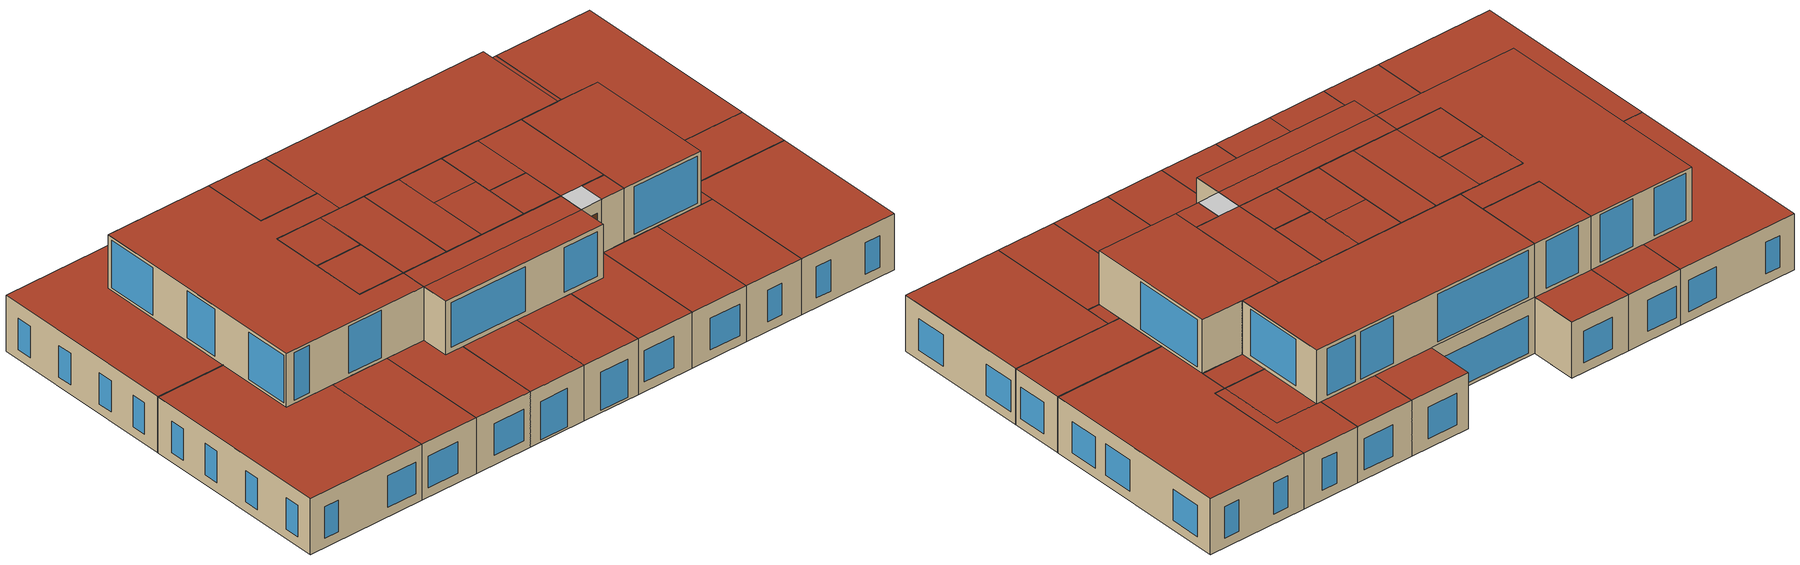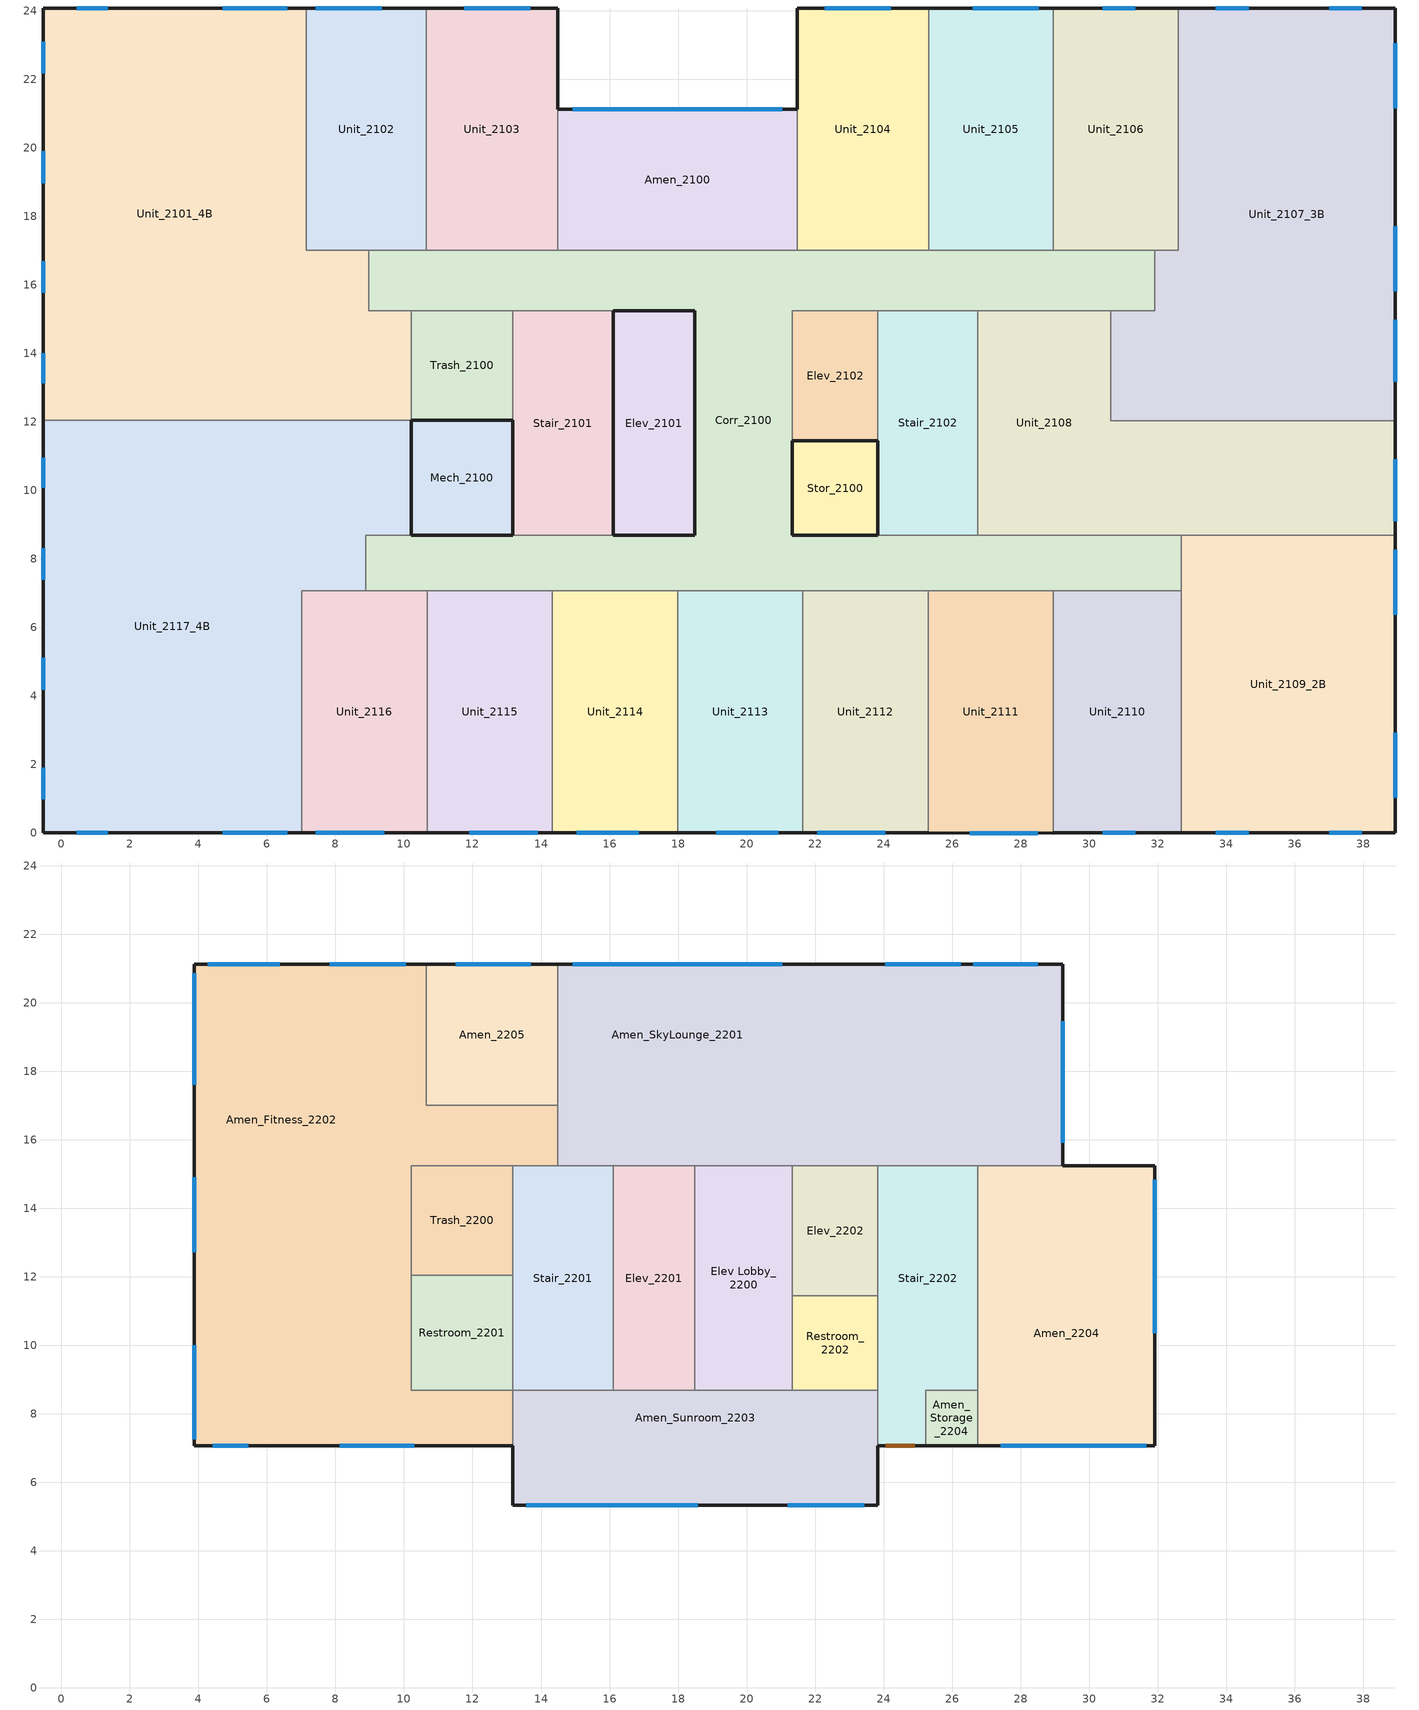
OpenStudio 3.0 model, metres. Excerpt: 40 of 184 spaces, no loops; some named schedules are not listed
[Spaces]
Unit_2117_4B
 floor adiabatic (Interior Ceiling): 10.21,12.05 10.21,8.69 8.88,8.69 8.88,7.07 7.01,7.07 7.01,0 -0.53,0 -0.53,12.05 z61.49
 wall outside: -0.53,12.05 -0.53,0 7.01,0 / 10.21,8.69 10.21,12.05 z61.49:65
 wall to Unit_2116: 7.01,0 7.01,7.07 8.88,7.07 z61.49:65
 wall to Unit_2101_4B: 10.21,12.05 -0.53,12.05 z61.49:65
 wall to Corr_2100: 8.88,7.07 8.88,8.69 10.21,8.69 z61.49:65
 window (SEC-2015 Glazing - Fixed Metal Frame - N): -0.53,1.91 -0.53,0.98 / -0.53,5.11 -0.53,4.18 / -0.53,8.32 -0.53,7.39 / -0.53,10.95 -0.53,10.07 z62.1:64.06
 window: 4.72,0 6.6,0 / 0.44,0 1.36,0 z62.1:64.06
 ceiling adiabatic (Interior Ceiling): 8.88,7.07 8.88,8.69 10.21,8.69 10.21,12.05 3.87,12.05 3.87,7.07 z65
 roof outside: 7.01,0 7.01,7.07 3.87,7.07 3.87,12.05 -0.53,12.05 -0.53,0 z65
Unit_2116
 floor adiabatic (Interior Ceiling): 10.68,7.07 10.68,0 7.01,0 7.01,7.07 z61.49
 wall outside: 7.01,0 10.68,0 z61.49:65
 wall to Unit_2115: 10.68,0 10.68,7.07 z61.49:65
 wall to Corr_2100: 10.68,7.07 8.88,7.07 z61.49:65
 window: 7.43,0 9.43,0 z62.1:64.06
 roof outside: 10.68,0 10.68,7.07 7.01,7.07 7.01,0 z65
Unit_2115
 floor adiabatic (Interior Ceiling): 14.33,7.07 14.33,0 10.68,0 10.68,7.07 z61.49
 wall outside: 10.68,0 14.33,0 z61.49:65
 wall to Corr_2100: 14.33,7.07 10.68,7.07 z61.49:65
 wall to Unit_2114: 14.33,0 14.33,7.07 z61.49:65
 window: 11.91,0 13.91,0 z62.1:64.06
 ceiling adiabatic (Interior Ceiling): 14.33,5.33 14.33,7.07 13.17,7.07 13.17,5.33 z65
 roof outside: 14.33,0 14.33,5.33 13.17,5.33 13.17,7.07 10.68,7.07 10.68,0 z65
Unit_2114
 floor adiabatic (Interior Ceiling): 18,7.07 18,0 14.33,0 14.33,7.07 z61.49
 wall outside: 14.33,0 18,0 z61.49:65
 wall to Corr_2100: 18,7.07 14.33,7.07 z61.49:65
 wall to Unit_2113: 18,0 18,7.07 z61.49:65
 window: 15.05,0 16.85,0 z61.66:64.04
 ceiling adiabatic (Interior Ceiling): 18,5.33 18,7.07 14.33,7.07 14.33,5.33 z65
 roof outside: 18,0 18,5.33 14.33,5.33 14.33,0 z65
Unit_2113
 floor adiabatic (Interior Ceiling): 21.64,7.07 21.64,0 18,0 18,7.07 z61.49
 wall outside: 18,0 21.64,0 z61.49:65
 wall to Unit_2112: 21.64,0 21.64,7.07 z61.49:65
 wall to Corr_2100: 21.64,7.07 18,7.07 z61.49:65
 window: 19.11,0 20.92,0 z61.66:64.04
 ceiling adiabatic (Interior Ceiling): 21.64,5.33 21.64,7.07 18,7.07 18,5.33 z65
 roof outside: 21.64,0 21.64,5.33 18,5.33 18,0 z65
Unit_2112
 floor adiabatic (Interior Ceiling): 25.3,7.07 25.3,0 21.64,0 21.64,7.07 z61.49
 wall outside: 21.64,0 25.3,0 z61.49:65
 wall to Unit_2111: 25.3,0 25.3,7.07 z61.49:65
 wall to Corr_2100: 25.3,7.07 21.64,7.07 z61.49:65
 window: 22.06,0 24.04,0 z62.1:64.06
 ceiling adiabatic (Interior Ceiling): 23.83,5.33 23.83,7.07 21.64,7.07 21.64,5.33 z65
 roof outside: 25.3,0 25.3,7.07 23.83,7.07 23.83,5.33 21.64,5.33 21.64,0 z65
Unit_2111
 floor adiabatic (Interior Ceiling): 28.96,7.07 28.96,0 25.3,0 25.3,7.07 z61.49
 wall outside: 25.3,0 28.96,0 z61.49:65
 wall to Unit_2110: 28.96,0 28.96,7.07 z61.49:65
 wall to Corr_2100: 28.96,7.07 25.3,7.07 z61.49:65
 window: 26.51,0 28.49,0 z62.1:64.06
 roof outside: 28.96,0 28.96,7.07 25.3,7.07 25.3,0 z65
Unit_2110
 floor adiabatic (Interior Ceiling): 32.69,7.07 32.69,0 28.96,0 28.96,7.07 z61.49
 wall outside: 28.96,0 32.69,0 z61.49:65
 wall to Corr_2100: 32.69,7.07 28.96,7.07 z61.49:65
 wall to Unit_2109_2B: 32.69,0 32.69,7.07 z61.49:65
 window: 30.39,0 31.35,0 z62.1:64.06
 roof outside: 28.96,0 32.69,0 32.69,7.07 28.96,7.07 z65
Unit_2109_2B
 floor adiabatic (Interior Ceiling): 38.94,8.69 38.94,0 32.69,0 32.69,8.69 z61.49
 wall outside: 32.69,0 38.94,0 38.94,8.69 z61.49:65
 wall to Corr_2100: 32.69,8.69 32.69,7.07 z61.49:65
 wall to Unit_2108: 38.94,8.69 32.69,8.69 z61.49:65
 window: 38.94,6.37 38.94,8.27 / 38.94,1.03 38.94,2.93 / 33.7,0 34.65,0 / 37,0 37.96,0 z62.1:64.06
 roof outside: 38.94,0 38.94,8.69 32.69,8.69 32.69,0 z65
Corr_2100
 floor adiabatic (Interior Ceiling): 31.92,17.01 31.92,15.25 21.34,15.25 21.34,8.69 32.69,8.69 32.69,7.07 8.88,7.07 8.88,8.69 18.48,8.69 18.48,15.24 8.97,15.24 8.97,17.01 z61.49
 wall outside: 13.17,8.69 10.21,8.69 / 16.1,15.24 18.48,15.24 18.48,8.69 16.1,8.69 / 23.83,8.69 21.34,8.69 21.34,11.44 z61.49:65
 wall to Stair_2101: 16.1,8.69 13.17,8.69 / 13.17,15.24 16.1,15.24 z61.49:65
 wall to Trash_2100: 10.21,15.24 13.17,15.24 z61.49:65
 wall to Unit_2101_4B: 8.97,17.01 8.97,15.24 10.21,15.24 z61.49:65
 wall to Unit_2102: 10.66,17.01 8.97,17.01 z61.49:65
 wall to Unit_2103: 14.48,17.01 10.66,17.01 z61.49:65
 wall to Amen_2100: 21.48,17.01 14.48,17.01 z61.49:65
 wall to Unit_2104: 25.31,17.01 21.48,17.01 z61.49:65
 wall to Unit_2105: 28.96,17.01 25.31,17.01 z61.49:65
 wall to Unit_2106: 31.92,17.01 28.96,17.01 z61.49:65
 wall to Unit_2107_3B: 30.63,15.25 31.92,15.25 31.92,17.01 z61.49:65
 wall to Unit_2108: 26.75,15.25 30.63,15.25 / 32.69,8.69 26.75,8.69 z61.49:65
 wall to Stair_2102: 23.83,15.25 26.75,15.25 / 26.75,8.69 23.83,8.69 z61.49:65
 wall to Elev_2102: 21.34,11.44 21.34,15.25 23.83,15.25 z61.49:65
 ceiling adiabatic (Interior Ceiling): 14.48,15.24 14.48,17.01 8.97,17.01 8.97,15.24 z65; 8.88,7.07 13.17,7.07 13.17,8.69 8.88,8.69 z65; 23.83,7.07 23.83,8.69 13.17,8.69 13.17,7.07 z65; 31.92,7.07 31.92,8.69 26.75,8.69 26.75,7.07 z65; 21.34,8.69 21.34,15.24 19.27,15.24 18.48,15.24 18.48,8.69 z65; 26.75,7.07 26.75,8.69 25.22,8.69 25.22,7.07 z65; 14.48,15.24 19.27,15.24 21.34,15.25 29.23,15.25 29.23,17.01 14.48,17.01 z65; 25.22,7.07 25.22,8.69 23.83,8.69 23.83,7.07 z65
 roof outside: 32.69,7.07 32.69,8.69 31.92,8.69 31.92,7.07 z65; 26.75,15.24 30.63,15.25 26.75,15.25 z65; 21.34,15.24 23.83,15.24 23.83,15.25 21.34,15.25 z65; 19.27,15.24 21.34,15.24 21.34,15.25 z65; 23.83,15.24 26.75,15.24 26.75,15.25 23.83,15.25 z65; 29.23,15.25 31.92,15.25 31.92,17.01 29.23,17.01 z65; 18.48,15.24 19.27,15.24 14.48,15.24 z65
Mech_2100
 floor adiabatic (Interior Ceiling): 13.17,12.05 13.17,8.69 10.21,8.69 10.21,12.05 z61.49
 wall adiabatic (Interior Ceiling): 13.17,8.69 13.17,12.05 10.21,12.05 10.21,8.69 13.17,8.69 z61.49:65
 ceiling adiabatic (Interior Ceiling): 13.17,8.69 13.17,12.05 10.21,12.05 10.21,8.69 z65
Stair_2101
 floor adiabatic (Interior Ceiling): 16.1,15.24 16.1,8.69 13.17,8.69 13.17,15.24 z61.49
 wall outside: 13.17,12.05 13.17,8.69 / 16.1,8.69 16.1,15.24 z61.49:65
 wall to Trash_2100: 13.17,15.24 13.17,12.05 z61.49:65
 ceiling adiabatic (Interior Ceiling): 13.17,8.69 16.1,8.69 16.1,15.24 13.17,15.24 z65
Elev_2101
 floor adiabatic (Interior Ceiling): 18.48,15.24 18.48,8.69 16.1,8.69 16.1,15.24 z61.49
 wall adiabatic (Interior Ceiling): 18.48,8.69 18.48,15.24 16.1,15.24 16.1,8.69 18.48,8.69 z61.49:65
 ceiling adiabatic (Interior Ceiling): 18.48,8.69 18.48,15.24 16.1,15.24 16.1,8.69 z65
Stor_2100
 floor adiabatic (Interior Ceiling): 23.83,11.44 23.83,8.69 21.34,8.69 21.34,11.44 z61.49
 wall adiabatic (Interior Ceiling): 23.83,8.69 23.83,11.44 21.34,11.44 21.34,8.69 23.83,8.69 z61.49:65
 ceiling adiabatic (Interior Ceiling): 23.83,8.69 23.83,11.44 21.34,11.44 21.34,8.69 z65
Stair_2102
 floor adiabatic (Interior Ceiling): 26.75,15.25 26.75,8.69 23.83,8.69 23.83,15.25 z61.49
 wall outside: 23.83,11.44 23.83,8.69 z61.49:65
 wall to Unit_2108: 26.75,8.69 26.75,15.25 z61.49:65
 wall to Elev_2102: 23.83,15.25 23.83,11.44 z61.49:65
 ceiling adiabatic (Interior Ceiling): 26.75,8.69 26.75,15.24 23.83,15.24 23.83,8.69 z65
 roof outside: 23.83,15.24 26.75,15.24 26.75,15.25 23.83,15.25 z65
Unit_2108
 floor adiabatic (Interior Ceiling): 30.63,15.25 30.63,12.03 38.94,12.03 38.94,8.69 26.75,8.69 26.75,15.25 z61.49
 wall outside: 38.94,8.69 38.94,12.03 z61.49:65
 wall to Unit_2107_3B: 38.94,12.03 30.63,12.03 30.63,15.25 z61.49:65
 window: 38.94,9.1 38.94,10.91 z62.1:64.06
 ceiling adiabatic (Interior Ceiling): 26.75,8.69 31.92,8.69 31.92,12.03 26.75,12.03 z65
 roof outside: 38.94,8.69 38.94,12.03 31.92,12.03 31.92,8.69 z65
Elev_2102
 floor adiabatic (Interior Ceiling): 23.83,15.25 23.83,11.44 21.34,11.44 21.34,15.25 z61.49
 wall outside: 21.34,11.44 23.83,11.44 z61.49:65
 ceiling adiabatic (Interior Ceiling): 23.83,11.44 23.83,15.24 21.34,15.24 21.34,11.44 z65
 roof outside: 21.34,15.24 23.83,15.24 23.83,15.25 21.34,15.25 z65
Unit_2107_3B
 floor adiabatic (Interior Ceiling): 38.94,24.08 38.94,12.03 30.63,12.03 30.63,15.25 31.92,15.25 31.92,17.01 32.61,17.01 32.61,24.08 z61.49
 wall outside: 38.94,12.03 38.94,24.08 32.61,24.08 z61.49:65
 wall to Unit_2106: 32.61,24.08 32.61,17.01 31.92,17.01 z61.49:65
 window: 38.94,21.15 38.94,23.05 / 37.96,24.08 37,24.08 / 38.94,13.17 38.94,14.98 / 38.94,15.81 38.94,17.71 / 34.65,24.08 33.7,24.08 z62.1:64.06
 ceiling adiabatic (Interior Ceiling): 31.92,12.03 31.92,15.24 30.63,15.24 30.63,12.03 z65
 roof outside: 38.94,12.03 38.94,24.08 32.61,24.08 32.61,17.01 31.92,17.01 31.92,12.03 z65
Unit_2101_4B
 floor adiabatic (Interior Ceiling): 7.15,24.08 7.15,17.01 8.97,17.01 8.97,15.24 10.21,15.24 10.21,12.05 -0.53,12.05 -0.53,24.08 z61.49
 wall outside: 7.15,24.08 -0.53,24.08 -0.53,12.05 z61.49:65
 wall to Trash_2100: 10.21,12.05 10.21,15.24 z61.49:65
 wall to Unit_2102: 8.97,17.01 7.15,17.01 7.15,24.08 z61.49:65
 window (SEC-2015 Glazing - Fixed Metal Frame - N): -0.53,14.01 -0.53,13.13 / -0.53,16.69 -0.53,15.76 / -0.53,23.1 -0.53,22.17 / -0.53,19.9 -0.53,18.97 z62.1:64.06
 window: 6.6,24.08 4.72,24.08 / 1.36,24.08 0.44,24.08 z62.1:64.06
 ceiling adiabatic (Interior Ceiling): 10.21,12.05 10.21,15.24 8.97,15.24 8.97,17.01 7.15,17.01 7.15,21.13 3.87,21.13 3.87,12.05 z65
 roof outside: 3.87,12.05 3.87,21.13 7.15,21.13 7.15,24.08 -0.53,24.08 -0.53,12.05 z65
Trash_2100
 floor adiabatic (Interior Ceiling): 13.17,15.24 13.17,12.05 10.21,12.05 10.21,15.24 z61.49
 wall outside: 10.21,12.05 13.17,12.05 z61.49:65
 ceiling adiabatic (Interior Ceiling): 13.17,12.05 13.17,15.24 10.21,15.24 10.21,12.05 z65
Unit_2102
 floor adiabatic (Interior Ceiling): 10.66,24.08 10.66,17.01 7.15,17.01 7.15,24.08 z61.49
 wall outside: 10.66,24.08 7.15,24.08 z61.49:65
 wall to Unit_2103: 10.66,17.01 10.66,24.08 z61.49:65
 window: 9.35,24.08 7.43,24.08 z62.1:64.06
 ceiling adiabatic (Interior Ceiling): 10.66,17.01 10.66,21.13 7.15,21.13 7.15,17.01 z65
 roof outside: 10.66,21.13 10.66,24.08 7.15,24.08 7.15,21.13 z65
Unit_2103
 floor adiabatic (Interior Ceiling): 10.66,24.08 14.48,24.08 14.48,17.01 10.66,17.01 z61.49
 wall outside: 14.48,21.13 14.48,24.08 10.66,24.08 z61.49:65
 wall to Amen_2100: 14.48,17.01 14.48,21.13 z61.49:65
 window: 13.68,24.08 11.75,24.08 z62.1:64.06
 ceiling adiabatic (Interior Ceiling): 14.48,17.01 14.48,21.13 10.66,21.13 10.66,17.01 z65
 roof outside: 14.48,21.13 14.48,24.08 10.66,24.08 10.66,21.13 z65
Amen_2100
 floor adiabatic (Interior Ceiling): 21.48,21.13 21.48,17.01 14.48,17.01 14.48,21.13 z61.49
 wall outside: 21.48,21.13 14.48,21.13 z61.49:65
 wall to Unit_2104: 21.48,17.01 21.48,21.13 z61.49:65
 window: 21.04,21.13 14.92,21.13 z61.69:64.05
 ceiling adiabatic (Interior Ceiling): 21.48,17.01 21.48,21.13 14.48,21.13 14.48,17.01 z65
Unit_2104
 floor adiabatic (Interior Ceiling): 25.31,24.08 25.31,17.01 21.48,17.01 21.48,24.08 z61.49
 wall outside: 25.31,24.08 21.48,24.08 21.48,21.13 z61.49:65
 wall to Unit_2105: 25.31,17.01 25.31,24.08 z61.49:65
 window: 24.21,24.08 22.29,24.08 z62.1:64.06
 ceiling adiabatic (Interior Ceiling): 25.31,17.01 25.31,21.13 21.48,21.13 21.48,17.01 z65
 roof outside: 21.48,21.13 25.31,21.13 25.31,24.08 21.48,24.08 z65
Unit_2105
 floor adiabatic (Interior Ceiling): 28.96,24.08 28.96,17.01 25.31,17.01 25.31,24.08 z61.49
 wall outside: 28.96,24.08 25.31,24.08 z61.49:65
 wall to Unit_2106: 28.96,17.01 28.96,24.08 z61.49:65
 window: 28.53,24.08 26.6,24.08 z62.1:64.06
 ceiling adiabatic (Interior Ceiling): 28.96,17.01 28.96,21.13 25.31,21.13 25.31,17.01 z65
 roof outside: 28.96,21.13 28.96,24.08 25.31,24.08 25.31,21.13 z65
Unit_2106
 floor adiabatic (Interior Ceiling): 28.96,24.08 32.61,24.08 32.61,17.01 28.96,17.01 z61.49
 wall outside: 32.61,24.08 28.96,24.08 z61.49:65
 window: 31.35,24.08 30.39,24.08 z62.1:64.06
 ceiling adiabatic (Interior Ceiling): 29.23,17.01 29.23,21.13 28.96,21.13 28.96,17.01 z65
 roof outside: 32.61,17.01 32.61,24.08 28.96,24.08 28.96,21.13 31.92,21.13 31.92,17.01 z65; 31.92,17.01 31.92,21.13 29.23,21.13 29.23,17.01 z65
Amen_Fitness_2202
 floor adiabatic (Interior Ceiling): 13.17,8.69 13.17,7.07 8.88,7.07 8.88,8.69 z65; 10.66,21.13 10.66,17.01 7.15,17.01 7.15,21.13 z65; 10.21,12.05 10.21,8.69 8.88,8.69 8.88,7.07 3.87,7.07 3.87,12.05 z65; 14.48,17.01 14.48,15.24 8.97,15.24 8.97,17.01 z65; 7.15,21.13 7.15,17.01 8.97,17.01 8.97,15.24 10.21,15.24 10.21,12.05 3.87,12.05 3.87,21.13 z65
 wall outside: 10.66,21.13 3.87,21.13 3.87,7.07 13.17,7.07 z65:68.35
 wall to Amen_2205: 14.48,17.01 10.66,17.01 10.66,21.13 z65:68.35
 wall to Amen_SkyLounge_2201: 14.48,15.24 14.48,17.01 z65:68.35
 wall to Stair_2201: 13.17,15.24 14.48,15.24 z65:68.35
 wall to Trash_2200: 10.21,12.05 10.21,15.24 13.17,15.24 z65:68.35
 wall to Restroom_2201: 13.17,8.69 10.21,8.69 10.21,12.05 z65:68.35
 wall to Amen_Sunroom_2203: 13.17,7.07 13.17,8.69 z65:68.35
 window: 8.13,7.07 10.3,7.07 / 4.41,7.07 5.46,7.07 / 10.05,21.13 7.83,21.13 / 6.38,21.13 4.27,21.13 z65.19:68.16
 window (SEC-2015 Glazing - Fixed Metal Frame - N): 3.87,20.86 3.87,17.61 / 3.87,14.91 3.87,12.71 / 3.87,10.01 3.87,7.26 z65.19:68.16
 roof outside: 13.17,7.07 13.17,8.69 10.21,8.69 10.21,15.24 14.48,15.24 14.48,17.01 10.66,17.01 10.66,21.13 3.87,21.13 3.87,7.07 z68.35
Amen_Sunroom_2203
 floor adiabatic (Interior Ceiling): 21.64,7.07 21.64,5.33 18,5.33 18,7.07 z65; 21.64,7.07 23.83,7.07 23.83,5.33 21.64,5.33 z65; 14.33,7.07 14.33,5.33 13.17,5.33 13.17,7.07 z65; 18,7.07 18,5.33 14.33,5.33 14.33,7.07 z65; 23.83,8.69 23.83,7.07 13.17,7.07 13.17,8.69 z65
 wall outside: 13.17,7.07 13.17,5.33 23.83,5.33 23.83,7.07 z65:68.35
 wall to Elev_2201: 18.48,8.69 16.1,8.69 z65:68.35
 wall to Elev Lobby_2200: 21.34,8.69 18.48,8.69 z65:68.35
 wall to Restroom_2202: 23.83,8.69 21.34,8.69 z65:68.35
 wall to Stair_2201: 16.1,8.69 13.17,8.69 z65:68.35
 wall to Stair_2202: 23.83,7.07 23.83,8.69 z65:68.35
 window: 13.56,5.33 18.57,5.33 / 21.21,5.33 23.43,5.33 z65.28:68.07
 roof outside: 23.83,5.33 23.83,7.07 13.17,7.07 13.17,5.33 z68.35; 23.83,7.07 23.83,8.69 13.17,8.69 13.17,7.07 z68.35
Amen_2204
 floor adiabatic (Interior Ceiling): 30.63,15.24 30.63,12.03 26.75,12.03 26.75,15.24 z65; 31.92,15.24 31.92,12.03 30.63,12.03 30.63,15.24 z65; 31.92,12.03 31.92,8.69 26.75,8.69 26.75,12.03 z65; 31.92,15.25 31.92,15.24 30.63,15.24 30.63,15.25 z65; 31.92,8.69 31.92,7.07 26.75,7.07 26.75,8.69 z65; 30.63,15.25 30.63,15.24 26.75,15.24 z65; 30.63,15.25 26.75,15.24 26.75,15.25 z65
 wall outside: 26.75,7.07 31.92,7.07 31.92,15.25 29.23,15.25 z65:68.35
 wall to Amen_Storage_2204: 26.75,8.69 26.75,7.07 z65:68.35
 wall to Stair_2202: 26.75,15.25 26.75,8.69 z65:68.35
 wall to Amen_SkyLounge_2201: 29.23,15.25 26.75,15.25 z65:68.35
 window: 27.42,7.07 31.66,7.07 / 31.92,10.36 31.92,14.83 z65.19:68.16
 roof outside: 31.92,7.07 31.92,15.25 26.75,15.25 26.75,7.07 z68.35
Restroom_2201
 floor adiabatic (Interior Ceiling): 13.17,12.05 13.17,8.69 10.21,8.69 10.21,12.05 z65
 wall to Trash_2200: 13.17,12.05 10.21,12.05 z65:68.35
 wall to Stair_2201: 13.17,8.69 13.17,12.05 z65:68.35
 roof outside: 13.17,8.69 13.17,12.05 10.21,12.05 10.21,8.69 z68.35
Stair_2201
 floor adiabatic (Interior Ceiling): 16.1,15.24 16.1,8.69 13.17,8.69 13.17,15.24 z65
 wall to Trash_2200: 13.17,15.24 13.17,12.05 z65:68.35
 wall to Amen_SkyLounge_2201: 16.1,15.24 14.48,15.24 z65:68.35
 wall to Elev_2201: 16.1,8.69 16.1,15.24 z65:68.35
 roof outside: 13.17,8.69 16.1,8.69 16.1,15.24 13.17,15.24 z68.35
Elev_2201
 floor adiabatic (Interior Ceiling): 18.48,15.24 18.48,8.69 16.1,8.69 16.1,15.24 z65
 wall to Amen_SkyLounge_2201: 18.48,15.24 16.1,15.24 z65:68.35
 wall to Elev Lobby_2200: 18.48,8.69 18.48,15.24 z65:68.35
 roof outside: 18.48,8.69 18.48,15.24 16.1,15.24 16.1,8.69 z68.35
Elev Lobby_2200
 floor adiabatic (Interior Ceiling): 21.34,15.24 21.34,8.69 18.48,8.69 18.48,15.24 19.27,15.24 z65; 21.34,15.25 21.34,15.24 19.27,15.24 z65
 wall to Amen_SkyLounge_2201: 21.34,15.25 18.48,15.24 z65:68.35
 wall to Elev_2202: 21.34,11.44 21.34,15.25 z65:68.35
 wall to Restroom_2202: 21.34,8.69 21.34,11.44 z65:68.35
 roof outside: 21.34,12.47 21.34,15.25 18.48,15.24 18.48,12.47 z68.35; 21.34,8.69 21.34,12.47 18.48,12.47 18.48,8.69 z68.35
Restroom_2202
 floor adiabatic (Interior Ceiling): 21.34,11.44 23.83,11.44 23.83,8.69 21.34,8.69 z65
 wall to Elev_2202: 23.83,11.44 21.34,11.44 z65:68.35
 wall to Stair_2202: 23.83,8.69 23.83,11.44 z65:68.35
 roof outside: 23.83,8.69 23.83,11.44 21.34,11.44 21.34,8.69 z68.35
Stair_2202
 floor adiabatic (Interior Ceiling): 26.75,15.25 26.75,15.24 23.83,15.24 23.83,15.25 z65; 23.83,8.69 25.22,8.69 25.22,7.07 23.83,7.07 z65; 26.75,15.24 26.75,8.69 23.83,8.69 23.83,15.24 z65
 wall outside: 23.83,7.07 25.22,7.07 z65:68.35
 wall to Elev_2202: 23.83,15.25 23.83,11.44 z65:68.35
 wall to Amen_SkyLounge_2201: 26.75,15.25 23.83,15.25 z65:68.35
 wall to Amen_Storage_2204: 25.22,7.07 25.22,8.69 26.75,8.69 z65:68.35
 door: 24.07,7.07 24.9,7.07 z65.12:67.62
 ceiling adiabatic (Interior Ceiling): 25.22,7.07 25.22,8.69 23.83,8.69 23.83,7.07 z68.35
 roof outside: 26.75,8.69 26.75,15.25 23.83,15.25 23.83,8.69 z68.35
Elev_2202
 floor adiabatic (Interior Ceiling): 23.83,15.24 23.83,11.44 21.34,11.44 21.34,15.24 z65
 wall to Amen_SkyLounge_2201: 23.83,15.25 21.34,15.25 z65:68.35
 roof outside: 23.83,11.44 23.83,15.25 21.34,15.25 21.34,11.44 z68.35
Trash_2200
 floor adiabatic (Interior Ceiling): 13.17,15.24 13.17,12.05 10.21,12.05 10.21,15.24 z65
 roof outside: 13.17,12.05 13.17,15.24 10.21,15.24 10.21,12.05 z68.35
Amen_SkyLounge_2201
 floor adiabatic (Interior Ceiling): 21.48,21.13 21.48,17.01 14.48,17.01 14.48,21.13 z65; 25.31,21.13 25.31,17.01 21.48,17.01 21.48,21.13 z65; 28.96,21.13 28.96,17.01 25.31,17.01 25.31,21.13 z65; 19.27,15.24 18.48,15.24 14.48,15.24 z65; 29.23,21.13 29.23,17.01 28.96,17.01 28.96,21.13 z65; 29.23,17.01 29.23,15.25 21.34,15.25 19.27,15.24 14.48,15.24 14.48,17.01 z65
 wall outside: 29.23,15.25 29.23,21.13 14.48,21.13 z65:68.35
 wall to Amen_2205: 14.48,21.13 14.48,17.01 z65:68.35
 window: 26.25,21.13 24.05,21.13 / 21.04,21.13 14.93,21.13 z65.19:68.16; 29.23,15.92 29.23,19.47 z65.24:68.16; 28.49,21.13 26.62,21.13 z65.19:68.11
 roof outside: 18.48,15.24 21.34,15.25 29.23,15.25 29.23,21.13 14.48,21.13 14.48,15.24 z68.35
Amen_2205
 floor adiabatic (Interior Ceiling): 14.48,21.13 14.48,17.01 10.66,17.01 10.66,21.13 z65
 wall outside: 14.48,21.13 10.66,21.13 z65:68.35
 window: 13.69,21.13 11.52,21.13 z65.19:68.16
 roof outside: 14.48,17.01 14.48,21.13 10.66,21.13 10.66,17.01 z68.35
Amen_Storage_2204
 floor adiabatic (Interior Ceiling): 26.75,8.69 26.75,7.07 25.22,7.07 25.22,8.69 z65
 wall outside: 25.22,7.07 26.75,7.07 z65:68.35
 roof outside: 25.22,7.07 26.75,7.07 26.75,8.69 25.22,8.69 z68.35
[Building]
B45_SRD: North Axis {deg}=90; Space Type=SEC2015-MF-Residential_1B; Default Construction Set=SRD; Default Schedule Set=SEC2015-MF-RESIDENTIAL-SCH-SET
[Site]
SEATTLE: Latitude {deg}=47.45; Longitude {deg}=-122.3; Time Zone {hr}=-8; Elevation {m}=122
[ClimateZones]
Climate Zone Institution Name 1=ASHRAE; Climate Zone Document Name 1=ANSI/ASHRAE Standard 169; Climate Zone Document Year 1=2006; Climate Zone Value 1=4C; Climate Zone Institution Name 2=CEC; Climate Zone Document Name 2=California Climate Zone Descriptions; Climate Zone Document Year 2=1995
[SizingPeriod:DesignDay] Barometric Pressure {Pa}=99868; Sky Clearness=0; Rain Indicator=0; Snow Indicator=0; Day of Month=21; Daylight Saving Time Indicator=0; Humidity Indicating Type=Wetbulb; Dry-Bulb Temperature Range Modifier Type=DefaultMultipliers
Name | Maximum Dry-Bulb Temperature {C} | Daily Dry-Bulb Temperature Range {deltaC} | Humidity Indicating Conditions at Maximum Dry-Bulb | Wind Speed {m/s} | Wind Direction {deg} | Month | Day Type | Solar Model Indicator | ASHRAE Taub | ASHRAE Taud
SEATTLE Ann Htg 99.6% Condns DB | -4.2 | 0 | -4.2 | 4.3 | 20 | 12 | WinterDesignDay | ASHRAEClearSky
SEATTLE Ann Clg .4% Condns DB=>MWB | 29.4 | 10.4 | 18.3 | 4.2 | 350 | 8 | SummerDesignDay | ASHRAETau | 0.352 | 2.561
[Construction]
Interior Floor: F16 Acoustic tile, F05 Ceiling air space resistance, M11 100mm lightweight concrete
Interior Wall: G01a 19mm gypsum board, F04 Wall air space resistance, G01a 19mm gypsum board
Interior Ceiling: M11 100mm lightweight concrete, F05 Ceiling air space resistance, F16 Acoustic tile
SEC-2015 Opaque Door- Swinging: SEC-2015 Opaque Door- Swinging - Material
SEC-2015 Comm Group R ExtRoof IEAD: Roof Membrane, IEAD Roof Insulation R-36.7 IP, Metal Decking
SEC-2015 Comm Group R Exposed Floor Mass: CP02 CARPET PAD 2, MAT-CC05 8 HW CONCRETE, Floor Insulation R-30 IP
SEC-2015 Glazed Door - SEW: SEC-2015 Glazed Door - SEW - Material
SEC-2015 Glazing - Fixed Metal Frame - SEW: SEC-2015 Glazing - Fixed Metal Frame - SEW - Material
SEC-2015 Opaque Door- NonSwinging: SEC-2015 Opaque Door- NonSwinging - Material
SEC-2015 Glazing - Fixed Metal Frame - N: SEC-2015 Glazing - Fixed Metal Frame - N - Material
SEC-2015 Comm Group R AG ExtWall SteelFrame: R-19 + R-8.5 CI: Stucco - 7/8 inch, 5/8 in. Gypsum Board, R-9.77 CI, R-19 Cavity (R-7.1 eff), 5/8 in. Gypsum Board
[Material:NoMass]
Name | Roughness | Thermal Resistance {m2-K/W} | Thermal Absorptance | Solar Absorptance | Visible Absorptance
CP02 CARPET PAD 2 | VeryRough | 0.21648 | 0.9 | 0.7 | 0.8
SEC-2015 Opaque Door- Swinging - Material | Smooth | 0.475497
SEC-2015 Opaque Door- NonSwinging - Material | Smooth | 0.517764
[Material]
Name | Roughness | Thickness {m} | Conductivity {W/m-K} | Density {kg/m3} | Specific Heat {J/kg-K} | Thermal Absorptance | Solar Absorptance | Visible Absorptance
Roof Membrane | VeryRough | 0.0095 | 0.16 | 1121.29 | 1460 | 0.9 | 0.7 | 0.7
Metal Decking | MediumSmooth | 0.0015 | 45.006 | 7680 | 418.4 | 0.9 | 0.6 | 0.6
F16 Acoustic tile | MediumSmooth | 0.0191 | 0.06 | 368 | 590 | 0.9 | 0.3 | 0.3
M11 100mm lightweight concrete | MediumRough | 0.1016 | 0.53 | 1280 | 840 | 0.9 | 0.5 | 0.5
G01a 19mm gypsum board | MediumSmooth | 0.019 | 0.16 | 800 | 1090 | 0.9 | 0.4 | 0.4
5/8 in. Gypsum Board | MediumSmooth | 0.0159 | 0.16 | 800 | 1090 | 0.9 | 0.7 | 0.7
IEAD Roof Insulation R-36.7 IP | MediumRough | 0.316696 | 0.049 | 265 | 836.8 | 0.9 | 0.7 | 0.7
MAT-CC05 8 HW CONCRETE | Rough | 0.20321 | 1.311 | 2240 | 836.8 | 0.9 | 0.7 | 0.7
Floor Insulation R-30 IP | MediumRough | 0.237749 | 0.045 | 265 | 836.8 | 0.9 | 0.7 | 0.7
Stucco - 7/8 inch | Smooth | 0.022352 | 0.701106 | 1855.1 | 837.36
R-19 Cavity (R-7.1 eff) | MediumSmooth | 0.0287823 | 0.0230188 | 16.0185 | 1130.436 | 0.9
R-9.77 CI | MediumSmooth | 0.0396151 | 0.0230188 | 16.0185 | 1130.436
[Material:AirGap]
Name | Thermal Resistance {m2-K/W}
F05 Ceiling air space resistance | 0.18
F04 Wall air space resistance | 0.15
[WindowMaterial:Blind]
Window Material Blind 1: Slat Width {m}=0.025; Slat Separation {m}=0.01875; Front Side Slat Beam Solar Reflectance=0.5; Back Side Slat Beam Solar Reflectance=0.5; Front Side Slat Diffuse Solar Reflectance=0.5; Back Side Slat Diffuse Solar Reflectance=0.5; Slat Beam Visible Transmittance=0
[WindowMaterial:SimpleGlazingSystem] Visible Transmittance=0.6
Name | U-Factor {W/m2-K} | Solar Heat Gain Coefficient
SEC-2015 Glazed Door - SEW - Material | 3.40696 | 0.35
SEC-2015 Glazing - Fixed Metal Frame - SEW - Material | 2.15774 | 0.35
SEC-2015 Glazing - Fixed Metal Frame - N - Material | 2.15774 | 0.53
[Construction:FfactorGroundFloor]
SEC-2015 Comm Group R Slab-On-Ground: F-Factor {W/m-K}=0.934597; Area {m2}=88.9082; PerimeterExposed {m}=40.2336
[DefaultSurfaceConstructions]
Name | Floor Construction | Wall Construction | Roof Ceiling Construction
Default Surface Constructions 27 | Interior Floor | Interior Wall | Interior Ceiling
Default Surface Constructions 28 | SEC-2015 Comm Group R Slab-On-Ground
Default Surface Constructions 22 adj ext wall insulation adj ext wall insulation adj ext wall insulation adj ext wall insulation adj ext wall insulation adj ext wall insulation adj ext wall insulation adj ext wall insulation adj ext wall insulation adj ext wall insulation adj ext wall insulation adj ext wall insulation adj ext wall insulation adj ext wall insulation adj ext wall insulation adj ext wall insulation adj ext wall insulation adj ext wall insulation adj ext wall insulation adj ext wall insulation adj ext wall insulation | SEC-2015 Comm Group R Exposed Floor Mass | SEC-2015 Comm Group R AG ExtWall SteelFrame: R-19 + R-8.5 CI | SEC-2015 Comm Group R ExtRoof IEAD
[DefaultSubSurfaceConstructions]
Name | Fixed Window Construction | Door Construction | Glass Door Construction | Overhead Door Construction
Default Sub Surface Constructions 19 | SEC-2015 Glazing - Fixed Metal Frame - SEW | SEC-2015 Opaque Door- Swinging | SEC-2015 Glazed Door - SEW | SEC-2015 Opaque Door- NonSwinging
Default Sub Surface Constructions 20
[DefaultConstructionSet]
SRD: Default Exterior Surface Constructions=Default Surface Constructions 22 adj ext wall insulation adj ext wall insulation adj ext wall insulation adj ext wall insulation adj ext wall insulation adj ext wall insulation adj ext wall insulation adj ext wall insulation adj ext wall insulation adj ext wall insulation adj ext wall insulation adj ext wall insulation adj ext wall insulation adj ext wall insulation adj ext wall insulation adj ext wall insulation adj ext wall insulation adj ext wall insulation adj ext wall insulation adj ext wall insulation adj ext wall insulation; Default Interior Surface Constructions=Default Surface Constructions 27; Default Ground Contact Surface Constructions=Default Surface Constructions 28; Default Exterior SubSurface Constructions=Default Sub Surface Constructions 19; Default Interior SubSurface Constructions=Default Sub Surface Constructions 20
[Lights:Definition] Design Level Calculation Method=Watts/Area
Name | Watts per Space Floor Area {W/m2} | Fraction Radiant
Amenity Lights Definition | 5.59723 | 1
Stair Lights Definition | 5.38196
Storage Lights Definition | 4.84376
Restroom Lights Definition | 7.53474
Elec/Mech Lights Definition | 7.31946 | 1
Apartment Lights Definition | 2.90626 | 1
Corridor Lights Definition | 5.16668 | 1
[DesignSpecification:OutdoorAir] Outdoor Air Method=Maximum
Name | Outdoor Air Flow per Person {m3/s-person} | Outdoor Air Flow per Floor Area {m3/s-m2} | Outdoor Air Flow Rate {m3/s} | Outdoor Air Flow Air Changes per Hour {1/hr}
SEC-2015 MF-Apartment Ventilation-1B | 0 | 0 | 0.0141584
SEC-2015 MF-Amenity Ventilation | 0.00235974 | 0.0006096
SEC-2015 MF-Elec/MechRoom Ventilation; SEC-2015 MF- Restroom Ventilation; SEC-2015 MF-Stair Ventilation |  | 0.0003048
SEC-2015 MF-Storage Ventilation |  | 0.0006096
SEC-2015 MF-Apartment Ventilation-2B | 0 | 0 | 0.0259571
SEC-2015 MF-Apartment Ventilation-3B |  | 0 | 0.0259571 | 0
SEC-2015 MF-Apartment Ventilation-4B |  | 0 | 0.0353961 | 0
[ThermostatSetpoint:DualSetpoint]
Name | Heating Setpoint Temperature Schedule | Cooling Setpoint Temperature Schedule
Thermostat Setpoint Dual Setpoint 3; Thermostat Setpoint Dual Setpoint 4; Thermostat Setpoint Dual Setpoint 5; Thermostat Setpoint Dual Setpoint 40; Thermostat Setpoint Dual Setpoint 43; Thermostat Setpoint Dual Setpoint 183 | SEC2015-MF-Amenity_HtgSetp | SEC2015-MF-Amenity_ClgSetp
Thermostat Setpoint Dual Setpoint 11 | SEC2015-MF-Corridor_HtgSetp | SEC2015-MF-Corridor_ClgSetp
Thermostat Setpoint Dual Setpoint 18 | SEC2015-MF-ElecMech_HtgSetp | SEC2015-MF-ElecMech_ClgSetp
Thermostat Setpoint Dual Setpoint 29; Thermostat Setpoint Dual Setpoint 30; Thermostat Setpoint Dual Setpoint 31; Thermostat Setpoint Dual Setpoint 32; Thermostat Setpoint Dual Setpoint 48; Thermostat Setpoint Dual Setpoint 51; Thermostat Setpoint Dual Setpoint 52; Thermostat Setpoint Dual Setpoint 63; Thermostat Setpoint Dual Setpoint 64; Thermostat Setpoint Dual Setpoint 65; Thermostat Setpoint Dual Setpoint 66; Thermostat Setpoint Dual Setpoint 77; Thermostat Setpoint Dual Setpoint 83; Thermostat Setpoint Dual Setpoint 84
Thermostat Setpoint Dual Setpoint 138; Thermostat Setpoint Dual Setpoint 139; Thermostat Setpoint Dual Setpoint 140; Thermostat Setpoint Dual Setpoint 141; Thermostat Setpoint Dual Setpoint 142; Thermostat Setpoint Dual Setpoint 143; Thermostat Setpoint Dual Setpoint 144; Thermostat Setpoint Dual Setpoint 145; Thermostat Setpoint Dual Setpoint 146; Thermostat Setpoint Dual Setpoint 147; Thermostat Setpoint Dual Setpoint 148; Thermostat Setpoint Dual Setpoint 149; Thermostat Setpoint Dual Setpoint 150; Thermostat Setpoint Dual Setpoint 151; Thermostat Setpoint Dual Setpoint 152; Thermostat Setpoint Dual Setpoint 153; Thermostat Setpoint Dual Setpoint 154 | SEC2015-MF-Apartment_HtgSetp | SEC2015-MF-Apartment_ClgSetp
[People:Definition] Fraction Radiant=0.3
Name | Number of People Calculation Method | Number of People {people} | People per Space Floor Area {person/m2}
Apartment 1BR People Definition | People | 1
Apartment 2BR People Definition | People | 2
Apartment 3BR People Definition | People | 3
Amenity People Definition | People/Area |  | 0.107639
Apartment 4BR People Definition | People | 4
[ShadingControl]
Shading Control 1: Shading Type=InteriorBlind; Shading Device Material=Window Material Blind 1
[BuildingStory]
Name | Nominal Z Coordinate {m} | Nominal Floor to Floor Height {m}
Building Story 21 | 61.4934 | 3.5052
Building Story 22 | 64.9986 | 3.3528
[Space] Default Construction Set=SRD
Name | Space Type | Building Story | Thermal Zone
Amen_Fitness_2202 | SEC2015-MF-Amenity | Building Story 22 | Thermal Zone: Amen_Fitness_2202
Amen_Sunroom_2203 | SEC2015-MF-Amenity | Building Story 22 | Thermal Zone: Amen_Sunroom_2203
Amen_2204 | SEC2015-MF-Amenity | Building Story 22 | Thermal Zone: Amen_2204
Restroom_2201 | SEC2015-MF-Restroom | Building Story 22 | Thermal Zone: Restroom_2201
Stair_2201 | SEC2015-MF-Stair | Building Story 22 | Thermal Zone: Stair_2201
Elev_2201 | SEC2015-MF-Shaft | Building Story 22 | Thermal Zone: Elev_2201
Elev Lobby_2200 | SEC2015-MF-Coridor | Building Story 22 | Thermal Zone: Elev Lobby_2200
Restroom_2202 | SEC2015-MF-Restroom | Building Story 22 | Thermal Zone: Restroom_2202
Stair_2202 | SEC2015-MF-Stair | Building Story 22 | Thermal Zone: Stair_2202
Elev_2202 | SEC2015-MF-Shaft | Building Story 22 | Thermal Zone: Elev_2202
Trash_2200 | SEC2015-MF-Storage | Building Story 22 | Thermal Zone: Trash_2200
Amen_SkyLounge_2201 | SEC2015-MF-Amenity | Building Story 22 | Thermal Zone: Amen_SkyLounge_2201
Amen_2205 | SEC2015-MF-Amenity | Building Story 22 | Thermal Zone: Amen_2205
Unit_2117_4B | SEC2015-MF-Residential_4B | Building Story 21 | Thermal Zone: Unit_2117_4B
Unit_2116 | SEC2015-MF-Residential_1B | Building Story 21 | Thermal Zone: Unit_2116
Unit_2115 | SEC2015-MF-Residential_1B | Building Story 21 | Thermal Zone: Unit_2115
Unit_2114 | SEC2015-MF-Residential_1B | Building Story 21 | Thermal Zone: Unit_2114
Unit_2113 | SEC2015-MF-Residential_1B | Building Story 21 | Thermal Zone: Unit_2113
Unit_2112 | SEC2015-MF-Residential_1B | Building Story 21 | Thermal Zone: Unit_2112
Unit_2111 | SEC2015-MF-Residential_1B | Building Story 21 | Thermal Zone: Unit_2111
Unit_2110 | SEC2015-MF-Residential_1B | Building Story 21 | Thermal Zone: Unit_2110
Unit_2109_2B | SEC2015-MF-Residential_2B | Building Story 21 | Thermal Zone: Unit_2109_2B
Corr_2100 | SEC2015-MF-Coridor | Building Story 21 | Thermal Zone: Corr_2100
Mech_2100 | SEC2015-MF-Elec/MechRoom | Building Story 21 | Thermal Zone: Mech_2100
Stair_2101 | SEC2015-MF-Stair | Building Story 21 | Thermal Zone: Stair_2101
Elev_2101 | SEC2015-MF-Shaft | Building Story 21 | Thermal Zone: Elev_2101
Stor_2100 | SEC2015-MF-Storage | Building Story 21 | Thermal Zone: Stor_2100
Stair_2102 | SEC2015-MF-Stair | Building Story 21 | Thermal Zone: Stair_2102
Unit_2108 | SEC2015-MF-Residential_1B | Building Story 21 | Thermal Zone: Unit_2108
Elev_2102 | SEC2015-MF-Shaft | Building Story 21 | Thermal Zone: Elev_2102
Unit_2107_3B | SEC2015-MF-Residential_3B | Building Story 21 | Thermal Zone: Unit_2107_3B
Unit_2101_4B | SEC2015-MF-Residential_4B | Building Story 21 | Thermal Zone: Unit_2101_4B
Trash_2100 | SEC2015-MF-Storage | Building Story 21 | Thermal Zone: Trash_2100
Unit_2102 | SEC2015-MF-Residential_1B | Building Story 21 | Thermal Zone: Unit_2102
Unit_2103 | SEC2015-MF-Residential_1B | Building Story 21 | Thermal Zone: Unit_2103
Amen_2100 | SEC2015-MF-Amenity | Building Story 21 | Thermal Zone: Amen_2100
Unit_2104 | SEC2015-MF-Residential_1B | Building Story 21 | Thermal Zone: Unit_2104
Unit_2105 | SEC2015-MF-Residential_1B | Building Story 21 | Thermal Zone: Unit_2105
Unit_2106 | SEC2015-MF-Residential_1B | Building Story 21 | Thermal Zone: Unit_2106
Amen_Storage_2204 | SEC2015-MF-Storage | Building Story 22 | Thermal Zone: Amen_Storage_2204
[SpaceType]
Name | Default Schedule Set | Design Specification Outdoor Air Object | Standards Building Type | Standards Space Type
SEC2015-MF-Residential_1B | SEC2015-MF-RESIDENTIAL-SCH-SET | SEC-2015 MF-Apartment Ventilation-1B | MidriseApartment | Apartment
SEC2015-MF-Coridor | SEC2015-MF-CORRIDOR-SCH-SET | SEC-2015 MF-Amenity Ventilation | MidriseApartment | Corridor
SEC2015-MF-Amenity | SEC2015-MF-AMENITY-SCH-SET | SEC-2015 MF-Amenity Ventilation | Office | BreakRoom
SEC2015-MF-Elec/MechRoom | SEC2015-MF-ELECMECH-SCH-SET | SEC-2015 MF-Elec/MechRoom Ventilation | Office | Elec/MechRoom
SEC2015-MF-Restroom | SEC2015-MF-RESTROOM-SCH-SET | SEC-2015 MF- Restroom Ventilation | Office | Restroom
SEC2015-MF-Stair | SEC2015-MF-STAIR-SCH-SET | SEC-2015 MF-Stair Ventilation | Office | Stair
SEC2015-MF-Storage | SEC2015-MF-STORAGE-SCH-SET | SEC-2015 MF-Storage Ventilation | Office | Storage
SEC2015-MF-Shaft | SEC2015-MF-SHAFT-SCH-SET | SEC-2015 MF-Stair Ventilation | Office | Stair
SEC2015-MF-Residential_2B | SEC2015-MF-RESIDENTIAL-SCH-SET | SEC-2015 MF-Apartment Ventilation-2B | MidriseApartment | Apartment
SEC2015-MF-Residential_3B | SEC2015-MF-RESIDENTIAL-SCH-SET | SEC-2015 MF-Apartment Ventilation-3B | MidriseApartment | Apartment
SEC2015-MF-Residential_4B | SEC2015-MF-RESIDENTIAL-SCH-SET | SEC-2015 MF-Apartment Ventilation-4B | MidriseApartment | Apartment
[Lights] Fraction Replaceable=1
Name | Lights Definition | Space or SpaceType | Schedule
Apartment Lights | Apartment Lights Definition | SEC2015-MF-Residential_1B
90.1-2010 - MidriseApartment - Corridor Lights | Corridor Lights Definition | SEC2015-MF-Coridor
Amenity Lights | Amenity Lights Definition | SEC2015-MF-Amenity
Lights 1 | Restroom Lights Definition | SEC2015-MF-Restroom
Lights 2 | Stair Lights Definition | SEC2015-MF-Stair
Lights 3 | Storage Lights Definition | SEC2015-MF-Storage | MidriseApartment ElecMech Light
Lights 7 | Elec/Mech Lights Definition | SEC2015-MF-Elec/MechRoom
Apartment Lights 1 | Apartment Lights Definition | SEC2015-MF-Residential_2B
Apartment Lights 2 | Apartment Lights Definition | SEC2015-MF-Residential_3B
Apartment Lights 3 | Apartment Lights Definition | SEC2015-MF-Residential_4B
[People] Multiplier=1
Name | People Definition | Space or SpaceType
Apartment People | Apartment 1BR People Definition | SEC2015-MF-Residential_1B
Amenity People | Amenity People Definition | SEC2015-MF-Amenity
People 2 | Apartment 2BR People Definition | SEC2015-MF-Residential_2B
People 3 | Apartment 3BR People Definition | SEC2015-MF-Residential_3B
People 4 | Apartment 4BR People Definition | SEC2015-MF-Residential_4B
[SpaceInfiltration:DesignFlowRate]
Name | Design Flow Rate Calculation Method | Flow per Exterior Surface Area {m3/s-m2} | Space or SpaceType | Design Flow Rate {m3/s} | Air Changes per Hour {1/hr}
Apartment Infiltration | Flow/ExteriorArea | 0.001524
HighriseApartment Apartment Infiltration 1 | AirChanges/Hour | 0 | SEC2015-MF-Amenity | 0 | 0.11
HighriseApartment Apartment Infiltration 2 | AirChanges/Hour | 0 | SEC2015-MF-Coridor | 0 | 0.11
HighriseApartment Apartment Infiltration 3 | AirChanges/Hour | 0 | SEC2015-MF-Residential_1B | 0 | 0.11
HighriseApartment Apartment Infiltration 4 | AirChanges/Hour | 0 | SEC2015-MF-Elec/MechRoom | 0 | 0.11
HighriseApartment Apartment Infiltration 5 | AirChanges/Hour | 0 | SEC2015-MF-Restroom | 0 | 0.11
HighriseApartment Apartment Infiltration 6 | AirChanges/Hour | 0 | SEC2015-MF-Stair | 0 | 0.11
HighriseApartment Apartment Infiltration 9 | AirChanges/Hour | 0 | SEC2015-MF-Storage | 0 | 0.11
HighriseApartment Apartment Infiltration 10 | AirChanges/Hour | 0 | SEC2015-MF-Shaft | 0 | 0.11
HighriseApartment Apartment Infiltration 12 | AirChanges/Hour | 0 | SEC2015-MF-Residential_4B | 0 | 0.11
HighriseApartment Apartment Infiltration 13 | AirChanges/Hour | 0 | SEC2015-MF-Residential_2B | 0 | 0.11
HighriseApartment Apartment Infiltration 14 | AirChanges/Hour | 0 | SEC2015-MF-Residential_3B | 0 | 0.11
[ElectricEquipment:Definition] Design Level Calculation Method=Watts/Area
Name | Watts per Space Floor Area {W/m2}
Apartment Electric Equipment Definition | 6.67362
Amenity Electric Equipment Definition | 8.18057
Elec/MechRoom Electric Equipment Definition | 2.90626
Restroom Electric Equipment Definition | 0.753474
[ElectricEquipment]
Name | Electric Equipment Definition | Space or SpaceType
Apartment Electric Equipment | Apartment Electric Equipment Definition | SEC2015-MF-Residential_1B
Amenity Electric Equipment | Amenity Electric Equipment Definition | SEC2015-MF-Amenity
90.1-2010 - Office - Elec/MechRoom Electric Equipment | Elec/MechRoom Electric Equipment Definition | SEC2015-MF-Elec/MechRoom
90.1-2010 - Office - Restroom Electric Equipment | Restroom Electric Equipment Definition | SEC2015-MF-Restroom
Apartment Electric Equipment 1 | Apartment Electric Equipment Definition | SEC2015-MF-Residential_2B
Apartment Electric Equipment 2 | Apartment Electric Equipment Definition | SEC2015-MF-Residential_3B
Apartment Electric Equipment 3 | Apartment Electric Equipment Definition | SEC2015-MF-Residential_4B
[DefaultScheduleSet]
Name | Number of People Schedule | People Activity Level Schedule | Lighting Schedule | Electric Equipment Schedule | Infiltration Schedule
SEC2015-MF-RESIDENTIAL-SCH-SET | MidriseApartment Apartment Occ | MidriseApartment Activity | MidriseApartment Apartment Light | MidriseApartment Apartment Equip | MidriseApartment Infil (0.25)
SEC2015-MF-CORRIDOR-SCH-SET |  |  | Always On |  | MidriseApartment Infil (0.25)
SEC2015-MF-AMENITY-SCH-SET | MidriseApartment Apartment Occ | MidriseApartment Activity | MidriseApartment Common Light | MidriseApartment Common Equip | MidriseApartment Infil (0.25)
SEC2015-MF-ELECMECH-SCH-SET |  |  | MidriseApartment ElecMech Light | MidriseApartment Common Equip | Always On
SEC2015-MF-RESTROOM-SCH-SET |  |  | Always On | MidriseApartment Common Equip | MidriseApartment Infil (0.25)
SEC2015-MF-STAIR-SCH-SET |  |  | Always On |  | Always On
SEC2015-MF-STORAGE-SCH-SET |  |  | MidriseApartment Common Light | MidriseApartment Common Equip | Always On
SEC2015-MF-SHAFT-SCH-SET
[ThermalZone] Use Ideal Air Loads=Yes
Name | Thermostat
Thermal Zone: Stair_2202 | Thermostat Setpoint Dual Setpoint 66
Thermal Zone: Amen_2204 | Thermostat Setpoint Dual Setpoint 5
Thermal Zone: Amen_Fitness_2202 | Thermostat Setpoint Dual Setpoint 40
Thermal Zone: Restroom_2201 | Thermostat Setpoint Dual Setpoint 51
Thermal Zone: Stair_2201 | Thermostat Setpoint Dual Setpoint 65
Thermal Zone: Elev_2201 | Thermostat Setpoint Dual Setpoint 31
Thermal Zone: Elev Lobby_2200 | Thermostat Setpoint Dual Setpoint 18
Thermal Zone: Restroom_2202 | Thermostat Setpoint Dual Setpoint 52
Thermal Zone: Elev_2202 | Thermostat Setpoint Dual Setpoint 32
Thermal Zone: Trash_2200 | Thermostat Setpoint Dual Setpoint 84
Thermal Zone: Amen_SkyLounge_2201 | Thermostat Setpoint Dual Setpoint 43
Thermal Zone: Amen_2205 | Thermostat Setpoint Dual Setpoint 4
Thermal Zone: Unit_2104 | Thermostat Setpoint Dual Setpoint 141
Thermal Zone: Unit_2105 | Thermostat Setpoint Dual Setpoint 142
Thermal Zone: Elev_2101 | Thermostat Setpoint Dual Setpoint 29
Thermal Zone: Unit_2115 | Thermostat Setpoint Dual Setpoint 152
Thermal Zone: Unit_2107_3B | Thermostat Setpoint Dual Setpoint 144
Thermal Zone: Unit_2117_4B | Thermostat Setpoint Dual Setpoint 154
Thermal Zone: Unit_2116 | Thermostat Setpoint Dual Setpoint 153
Thermal Zone: Unit_2114 | Thermostat Setpoint Dual Setpoint 151
Thermal Zone: Unit_2113 | Thermostat Setpoint Dual Setpoint 150
Thermal Zone: Unit_2112 | Thermostat Setpoint Dual Setpoint 149
Thermal Zone: Unit_2111 | Thermostat Setpoint Dual Setpoint 148
Thermal Zone: Unit_2110 | Thermostat Setpoint Dual Setpoint 147
Thermal Zone: Unit_2109_2B | Thermostat Setpoint Dual Setpoint 146
Thermal Zone: Corr_2100 | Thermostat Setpoint Dual Setpoint 11
Thermal Zone: Mech_2100 | Thermostat Setpoint Dual Setpoint 48
Thermal Zone: Stair_2101 | Thermostat Setpoint Dual Setpoint 63
Thermal Zone: Stor_2100 | Thermostat Setpoint Dual Setpoint 77
Thermal Zone: Stair_2102 | Thermostat Setpoint Dual Setpoint 64
Thermal Zone: Unit_2102 | Thermostat Setpoint Dual Setpoint 139
Thermal Zone: Unit_2108 | Thermostat Setpoint Dual Setpoint 145
Thermal Zone: Elev_2102 | Thermostat Setpoint Dual Setpoint 30
Thermal Zone: Unit_2101_4B | Thermostat Setpoint Dual Setpoint 138
Thermal Zone: Trash_2100 | Thermostat Setpoint Dual Setpoint 83
Thermal Zone: Unit_2103 | Thermostat Setpoint Dual Setpoint 140
Thermal Zone: Amen_2100 | Thermostat Setpoint Dual Setpoint 3
Thermal Zone: Unit_2106 | Thermostat Setpoint Dual Setpoint 143
Thermal Zone: Amen_Sunroom_2203 | Thermostat Setpoint Dual Setpoint 183
Thermal Zone: Amen_Storage_2204
[Exterior:Lights:Definition]
Name | Design Level {W}
Exterior Lights Definition | 6565
Exterior Lights Definition 2 | 0
[Exterior:Lights]
Name | Exterior Lights Definition | Schedule | Control Option
Exterior Lights | Exterior Lights Definition | Exterior Lighting Schedule | AstronomicalClock
Exterior Lights 1 | Exterior Lights Definition 2 | Always Off
[Schedule:Ruleset]
Name | Default Day Schedule | Summer Design Day Schedule | Winter Design Day Schedule
MidriseApartment Apartment Light | MidriseApartment Apartment Light Default Schedule | MidriseApartment Apartment Light Summer Design Day | MidriseApartment Apartment Light Winter Design Day
MidriseApartment Apartment Occ | MidriseApartment Apartment Occ Default Schedule | MidriseApartment Apartment Occ Summer Design Day | MidriseApartment Apartment Occ Winter Design Day
MidriseApartment Activity | MidriseApartment Activity Default Schedule | MidriseApartment Activity Summer Design Day | MidriseApartment Activity Winter Design Day
MidriseApartment Infil (0.25) | MidriseApartment Infil Default Schedule | MidriseApartment Infil Summer Design Day | MidriseApartment Infil Winter Design Day
MidriseApartment Apartment Equip | MidriseApartment Apartment Equip Default Schedule | MidriseApartment Apartment Equip Summer Design Day | MidriseApartment Apartment Equip Winter Design Day
SEC2015-MF-Apartment_HtgSetp | MidriseApartment Apartment HtgSetp Default Schedule | Schedule Day 5 | Schedule Day 4
SEC2015-MF-Apartment_ClgSetp | MidriseApartment Apartment ClgSetp Default Schedule | Schedule Day 3 | Schedule Day 2
SEC2015-MF-Corridor_HtgSetp | Schedule Day 1 | Schedule Day 8 | Schedule Day 7
SEC2015-MF-Corridor_ClgSetp | Schedule Day 6 | Schedule Day 11 | Schedule Day 10
Always On | Always On Default
MidriseApartment ElecMech Light | Schedule Day 9
SEC2015-MF-ElecMech_ClgSetp | Schedule Day 12
SEC2015-MF-ElecMech_HtgSetp | Schedule Day 13
MidriseApartment Common Equip | MidriseApartment Apartment Equip Default Schedule 2 | MidriseApartment Apartment Equip Summer Design Day 2 | MidriseApartment Apartment Equip Winter Design Day 1
MidriseApartment Common Light | MidriseApartment Apartment Light Default Schedule 1 | MidriseApartment Apartment Light Summer Design Day 1 | MidriseApartment Apartment Light Winter Design Day 1
SEC2015-MF-Amenity_ClgSetp | MidriseApartment Office ClgSetp Default Schedule 1 | MidriseApartment Office ClgSetp Summer Design Day 1 | MidriseApartment Office ClgSetp Winter Design Day 1
SEC2015-MF-Amenity_HtgSetp | MidriseApartment Office HtgSetp Default Schedule 1 | MidriseApartment Office HtgSetp Summer Design Day 1 | MidriseApartment Office HtgSetp Winter Design Day 1
Exterior Lighting Schedule | Always On Default 2
Always Off | Always On Default 3
[Schedule:Day]
MidriseApartment Office HtgSetp Default Schedule 1: 7, 0, 15.5556, 8, 0, 18.3333, 23, 0, 21.1111, 24, 0, 15.6
Always On Default 2: 6, 0, 1, 18, 0, 0, 24, 0, 1
Always On Default 3: 24, 0, 0
